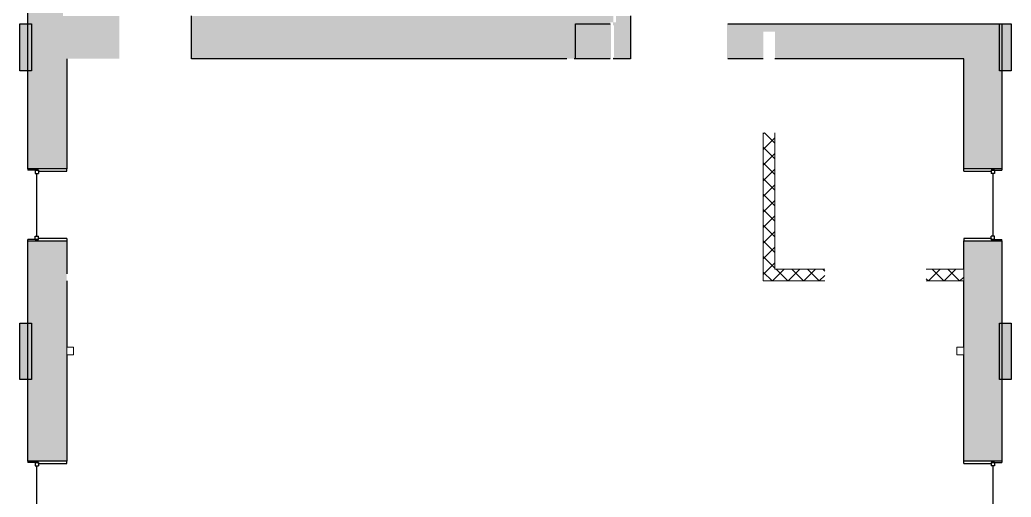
# Model space of a CAD drawing. Header units: inches. Extents: x -1041 to 1507, y -3558 to 870.
# Drawn here: x -1039 to -530, y -1509 to -1264 of the extents above; entities that cross this region are included whole.
import ezdxf

# ---------------------------------------------------------------- set-up
doc = ezdxf.new("R2010")
doc.units = ezdxf.units.IN
doc.header["$MEASUREMENT"] = 0
for name, color, linetype, lineweight in [('A-GLAZ', 151, 'Continuous', 18), ('A-WALL', 113, 'Continuous', 18), ('A-WALL-PATT', 111, 'Continuous', 18), ('E-LITE-EQPM', 33, 'Continuous', 9)]:
    doc.layers.add(name, color=color, linetype=linetype, lineweight=lineweight)
pattern_1 = [(45, (0, 0), (-4.006467, 4.006467), []), (135, (0, 0), (-4.006467, -4.006467), [])]

# ---------------------------------------------------------------- blocks, each defined once
blk = doc.blocks.new('Double Hung - large windows-5248873-1st Floor RCP')
at = {"layer": 'A-GLAZ', "color": 8, "lineweight": 30}
for p, q in [((-18.5, 10), (-17.75, 10)), ((-17.75, 4.5), (-17.75, 10)), ((-17.75, 6.25), (-17.75, 4.5)), ((-17.75, 6.25), (-16, 6.25)), ((-16, 6.25), (-16, 4.5)), ((-16, 5.375), (16, 5.375)), ((16, 6.25), (16, 4.5)), ((17.75, 6.25), (16, 6.25)), ((17.75, 4.5), (17.75, 10)), ((18.5, 10), (17.75, 10)), ((17.75, 6.25), (17.75, 4.5)), ((-17.75, 4.5), (-16, 4.5)), ((-17.75, 4.5), (-17.25, 4.5)), ((-17.25, -10), (-17.25, 4.5)), ((17.75, 4.5), (16, 4.5)), ((17.25, 4.5), (17.75, 4.5)), ((17.25, 4.5), (17.25, -10)), ((-17.25, -10), (-18.5, -10)), ((17.25, -10), (18.5, -10))]:
    blk.add_line(p, q, dxfattribs=at)
blk = doc.blocks.new('Double Hung - large windows-5534483-1st Floor RCP')
at = {"layer": 'A-GLAZ', "color": 8, "lineweight": 30}
for p, q in [((-18.5, 9.75), (-17.75, 9.75)), ((-17.75, 4.25), (-17.75, 9.75)), ((-17.75, 6), (-17.75, 4.25)), ((-17.75, 6), (-16, 6)), ((-16, 6), (-16, 4.25)), ((-16, 5.125), (16, 5.125)), ((16, 6), (16, 4.25)), ((17.75, 6), (16, 6)), ((17.75, 4.25), (17.75, 9.75)), ((18.5, 9.75), (17.75, 9.75)), ((17.75, 6), (17.75, 4.25)), ((-17.75, 4.25), (-16, 4.25)), ((-17.75, 4.25), (-17.25, 4.25)), ((-17.25, -9.75), (-17.25, 4.25)), ((17.75, 4.25), (16, 4.25)), ((17.25, 4.25), (17.75, 4.25)), ((17.25, 4.25), (17.25, -9.75)), ((-17.25, -9.75), (-18.5, -9.75)), ((17.25, -9.75), (18.5, -9.75))]:
    blk.add_line(p, q, dxfattribs=at)
blk = doc.blocks.new('Sconce Light - Sphere - 60W - 120V 3-7960185-1st Floor RCP')
at = {"layer": 'E-LITE-EQPM'}
for p, q in [((0, 13.5), (-2, 13.5)), ((-2, 13.5), (-2, 10)), ((2, 13.5), (0, 13.5)), ((2, 13.5), (2, 10)), ((-2, 10), (0, 10)), ((0, 10), (2, 10))]:
    blk.add_line(p, q, dxfattribs=at)
blk = doc.blocks.new('Sconce Light - Sphere - 60W - 120V 3-7960186-1st Floor RCP')
at = {"layer": 'E-LITE-EQPM'}
for p, q in [((0, 13.25), (-2, 13.25)), ((-2, 13.25), (-2, 9.75)), ((2, 13.25), (0, 13.25)), ((2, 13.25), (2, 9.75)), ((-2, 9.75), (0, 9.75)), ((0, 9.75), (2, 9.75))]:
    blk.add_line(p, q, dxfattribs=at)

msp = doc.modelspace()

# ---------------------------------------------------------------- hatches: boundary and pattern name
at = {"layer": 'A-WALL-PATT', "lineweight": 9}
h = msp.add_hatch(color=7, dxfattribs=at)
h.paths.add_polyline_path([(-1027.84, -1284.19), (-1017.06, -1284.19), (-1017.06, -1208.44), (-1020.69, -1208.44), (-1020.69, -1196.94), (-1017.06, -1196.94), (-1017.06, -1161.23), (-1035.06, -1161.23), (-1035.06, -1284.19)], flags=0)
h.paths.add_polyline_path([(-1017.06, -1119.73), (-1017.06, -1003.94), (-1035.06, -1003.94), (-1035.06, -1119.73), (-1027.84, -1119.73)], flags=0)
h.paths.add_polyline_path([(-1017.06, -962.44), (-1017.06, -859.94), (-1035.06, -859.94), (-1035.06, -962.44)], flags=0)
h.paths.add_polyline_path([(-1017.06, -818.44), (-1017.06, -715.94), (-1035.06, -715.94), (-1035.06, -818.44)], flags=0)
h.paths.add_polyline_path([(-1035.06, -674.44), (-1017.06, -674.44), (-1017.06, -567.94), (-1035.06, -567.94), (-1035.06, -666.9)], flags=0)
h.paths.add_polyline_path([(-1035.06, -534.44), (-1017.06, -534.44), (-1017.06, -425.69), (-1035.06, -425.69), (-1035.06, -511.01)], flags=0)
h.paths.add_polyline_path([(-1035.06, -388.69), (-1017.06, -388.69), (-1017.06, -275.19), (-1035.06, -275.19), (-1035.06, -355.12)], flags=0)
h.paths.add_polyline_path([(-1035.06, -239.19), (-1017.06, -239.19), (-1017.06, -119.5), (-1035.06, -119.5), (-1035.06, -199.23)], flags=0)
h.paths.add_polyline_path([(-1035.06, -83.5), (-1017.06, -83.5), (-1017.06, 16.25), (-1035.06, 16.25), (-1035.06, -43.34)], flags=0)
for points in [[(-1033.18, -1290.34), (-1033.18, -1266.19), (-1039.18, -1266.19), (-1039.18, -1290.34)], [(-1017.06, -1284.19), (-988.06, -1284.19), (-988.06, -1262.19), (-1017.06, -1262.19), (-1017.06, -1270.98)], [(-951.06, -1284.19), (-735.86, -1284.19), (-735.86, -1266.19), (-736.23, -1266.19), (-736.23, -1265.44), (-734.73, -1265.44), (-734.73, -1266.94), (-734.23, -1266.94), (-734.23, -1283.44), (-734.73, -1283.44), (-734.73, -1284.19), (-725.8, -1284.19), (-725.8, -1262.19), (-733.23, -1262.19), (-733.23, -1265.44), (-734.6, -1265.44), (-734.6, -1262.19), (-951.06, -1262.19)], [(-530.48, -1290.34), (-530.48, -1266.19), (-536.48, -1266.19), (-536.48, -1290.34)], [(-1033.18, -1448.71), (-1033.18, -1419.78), (-1039.18, -1419.78), (-1039.18, -1448.71)], [(-530.48, -1448.71), (-530.48, -1419.78), (-536.48, -1419.78), (-536.48, -1448.71)]]:
    msp.add_hatch(color=7, dxfattribs=at).paths.add_polyline_path(points, flags=0)
h = msp.add_hatch(color=7, dxfattribs=at)
h.paths.add_polyline_path([(-662.03, -1284.19), (-657.68, -1284.19), (-657.68, -1270.19), (-651.68, -1270.19), (-651.68, -1284.19), (-554.8, -1284.19), (-554.8, -1266.19), (-676.23, -1266.19), (-676.23, -1284.19), (-675.86, -1284.19)], flags=0)
h.paths.add_polyline_path([(-754.04, -1284.19), (-735.86, -1284.19), (-735.86, -1266.19), (-754.04, -1266.19), (-754.04, -1283.44)], flags=0)
h = msp.add_hatch(color=7, dxfattribs=at)
h.paths.add_polyline_path([(-535.3, -2508.84), (-535.3, -2405.34), (-554.8, -2405.34), (-554.8, -2508.84)], flags=0)
h.paths.add_polyline_path([(-535.3, -2368.34), (-535.3, -2255.2), (-554.8, -2255.2), (-554.8, -2368.34)], flags=0)
h.paths.add_polyline_path([(-535.3, -2218.2), (-535.3, -2127.62), (-554.8, -2127.62), (-554.8, -2218.2)], flags=0)
h.paths.add_polyline_path([(-554.8, -2090.62), (-535.3, -2090.62), (-535.3, -1977.62), (-554.8, -1977.62), (-554.8, -2069.92)], flags=0)
h.paths.add_polyline_path([(-554.8, -1940.62), (-535.3, -1940.62), (-535.3, -1827.62), (-554.8, -1827.62), (-554.8, -1914.02)], flags=0)
h.paths.add_polyline_path([(-535.3, -1790.62), (-535.3, -1676.15), (-554.8, -1676.15), (-554.8, -1790.62)], flags=0)
h.paths.add_polyline_path([(-535.3, -1639.15), (-535.3, -1527.62), (-554.8, -1527.62), (-554.8, -1639.15)], flags=0)
h.paths.add_polyline_path([(-535.3, -1490.62), (-535.3, -1377.62), (-554.8, -1377.62), (-554.8, -1490.62)], flags=0)
h.paths.add_polyline_path([(-554.8, -1340.62), (-535.3, -1340.62), (-535.3, -1266.19), (-554.8, -1266.19), (-554.8, -1290.46)], flags=0)
h = msp.add_hatch(color=7, dxfattribs=at)
h.paths.add_polyline_path([(-1015.06, -2508.84), (-1015.06, -2405.34), (-1035.06, -2405.34), (-1035.06, -2508.84)], flags=0)
h.paths.add_polyline_path([(-1015.06, -2368.34), (-1015.06, -2255.2), (-1035.06, -2255.2), (-1035.06, -2368.34)], flags=0)
h.paths.add_polyline_path([(-1035.06, -2218.2), (-1015.06, -2218.2), (-1015.06, -2127.62), (-1035.06, -2127.62), (-1035.06, -2172.91)], flags=0)
h.paths.add_polyline_path([(-1035.06, -2090.62), (-1015.06, -2090.62), (-1015.06, -1977.62), (-1035.06, -1977.62), (-1035.06, -2069.92)], flags=0)
h.paths.add_polyline_path([(-1035.06, -1940.62), (-1015.06, -1940.62), (-1015.06, -1827.62), (-1035.06, -1827.62), (-1035.06, -1914.02)], flags=0)
h.paths.add_polyline_path([(-1015.06, -1790.62), (-1015.06, -1677.62), (-1035.06, -1677.62), (-1035.06, -1790.62)], flags=0)
h.paths.add_polyline_path([(-1015.06, -1640.62), (-1015.06, -1527.62), (-1035.06, -1527.62), (-1035.06, -1640.62)], flags=0)
h.paths.add_polyline_path([(-1035.06, -1490.62), (-1015.06, -1490.62), (-1015.06, -1377.62), (-1035.06, -1377.62), (-1035.06, -1446.35)], flags=0)
h.paths.add_polyline_path([(-1015.06, -1340.62), (-1015.06, -1284.19), (-1035.06, -1284.19), (-1035.06, -1340.62)], flags=0)
h = msp.add_hatch(dxfattribs=at)
h.set_pattern_fill('FP_4', color=256, style=0, pattern_type=2)
h.set_pattern_definition(pattern_1)
h.paths.add_polyline_path([(-657.68, -1398.19), (-651.68, -1398.19), (-651.68, -1322.19), (-657.68, -1322.19), (-657.68, -1368.41)], flags=0)
h = msp.add_hatch(dxfattribs=at)
h.set_pattern_fill('FP_4', color=256, style=0, pattern_type=2)
h.set_pattern_definition(pattern_1)
h.paths.add_polyline_path([(-554.8, -1398.19), (-554.8, -1392.19), (-574.05, -1392.19), (-574.05, -1398.19)], flags=0)
h.paths.add_polyline_path([(-626.05, -1398.19), (-626.05, -1392.19), (-651.68, -1392.19), (-651.68, -1398.19)], flags=0)

# ---------------------------------------------------------------- linework, layer by layer
at = {"layer": 'A-WALL', "color": 8, "lineweight": 30}
for p, q in [((-1035.06, -1340.62), (-1035.06, -1161.23)), ((-1039.18, -1290.34), (-1039.18, -1266.19)), ((-1039.18, -1266.19), (-1033.18, -1266.19)), ((-1033.18, -1266.19), (-1033.18, -1290.34)), ((-951.06, -1284.19), (-951.06, -1262.19)), ((-754.04, -1284.19), (-754.04, -1266.19)), ((-754.04, -1266.19), (-736.23, -1266.19)), ((-725.8, -1262.19), (-725.8, -1284.19)), ((-675.86, -1266.19), (-530.48, -1266.19)), ((-536.48, -1290.34), (-536.48, -1266.19)), ((-535.3, -1266.19), (-535.3, -1340.62)), ((-530.48, -1266.19), (-530.48, -1290.34)), ((-1015.06, -1284.19), (-1015.06, -1340.62)), ((-758.56, -1284.19), (-951.06, -1284.19)), ((-736.23, -1284.19), (-754.81, -1284.19)), ((-725.8, -1284.19), (-734.73, -1284.19)), ((-657.68, -1284.19), (-675.86, -1284.19)), ((-554.8, -1284.19), (-651.68, -1284.19)), ((-554.8, -1340.62), (-554.8, -1284.19)), ((-1033.18, -1290.34), (-1039.18, -1290.34)), ((-530.48, -1290.34), (-536.48, -1290.34)), ((-1015.06, -1340.62), (-1035.06, -1340.62)), ((-535.3, -1340.62), (-554.8, -1340.62)), ((-1035.06, -1490.62), (-1035.06, -1377.62)), ((-1035.06, -1377.62), (-1015.06, -1377.62)), ((-1015.06, -1377.62), (-1015.06, -1394.44)), ((-554.8, -1392.19), (-554.8, -1377.62)), ((-554.8, -1377.62), (-535.3, -1377.62)), ((-535.3, -1377.62), (-535.3, -1490.62)), ((-1015.06, -1398.19), (-1015.06, -1432.12)), ((-554.8, -1432.12), (-554.8, -1398.19)), ((-1039.18, -1448.71), (-1039.18, -1419.78)), ((-1039.18, -1419.78), (-1033.18, -1419.78)), ((-1033.18, -1419.78), (-1033.18, -1448.71)), ((-536.48, -1448.71), (-536.48, -1419.78)), ((-536.48, -1419.78), (-530.48, -1419.78)), ((-530.48, -1419.78), (-530.48, -1448.71)), ((-1015.06, -1436.12), (-1015.06, -1490.62)), ((-554.8, -1490.62), (-554.8, -1436.12)), ((-1033.18, -1448.71), (-1039.18, -1448.71)), ((-530.48, -1448.71), (-536.48, -1448.71)), ((-1015.06, -1490.62), (-1035.06, -1490.62)), ((-535.3, -1490.62), (-554.8, -1490.62))]:
    msp.add_line(p, q, dxfattribs=at)
at = {"layer": 'A-WALL'}
for p, q in [((-657.68, -1398.19), (-657.68, -1322.19)), ((-651.68, -1322.19), (-651.68, -1392.19)), ((-651.68, -1392.19), (-626.05, -1392.19)), ((-574.05, -1392.19), (-554.8, -1392.19)), ((-554.8, -1392.19), (-554.8, -1398.19)), ((-626.05, -1398.19), (-657.68, -1398.19)), ((-554.8, -1398.19), (-574.05, -1398.19))]:
    msp.add_line(p, q, dxfattribs=at)

# ---------------------------------------------------------------- block references
at = {"layer": 'A-GLAZ'}
for name, p, rotation in [('Double Hung - large windows-5248873-1st Floor RCP', (-1025.06, -1359.12), 89.99999999999991), ('Double Hung - large windows-5534483-1st Floor RCP', (-545.05, -1359.12), 269.9999999999999), ('Double Hung - large windows-5248873-1st Floor RCP', (-1025.06, -1509.12), 89.99999999999991), ('Double Hung - large windows-5534483-1st Floor RCP', (-545.05, -1509.12), 269.9999999999999)]:
    msp.add_blockref(name, p, dxfattribs=dict(at, rotation=rotation))
at = {"layer": 'E-LITE-EQPM'}
for name, p, rotation in [('Sconce Light - Sphere - 60W - 120V 3-7960185-1st Floor RCP', (-1025.06, -1434.12), 269.9999999999999), ('Sconce Light - Sphere - 60W - 120V 3-7960186-1st Floor RCP', (-545.05, -1434.12), 89.99999999999991)]:
    msp.add_blockref(name, p, dxfattribs=dict(at, rotation=rotation))

doc.saveas('drawing.dxf')
